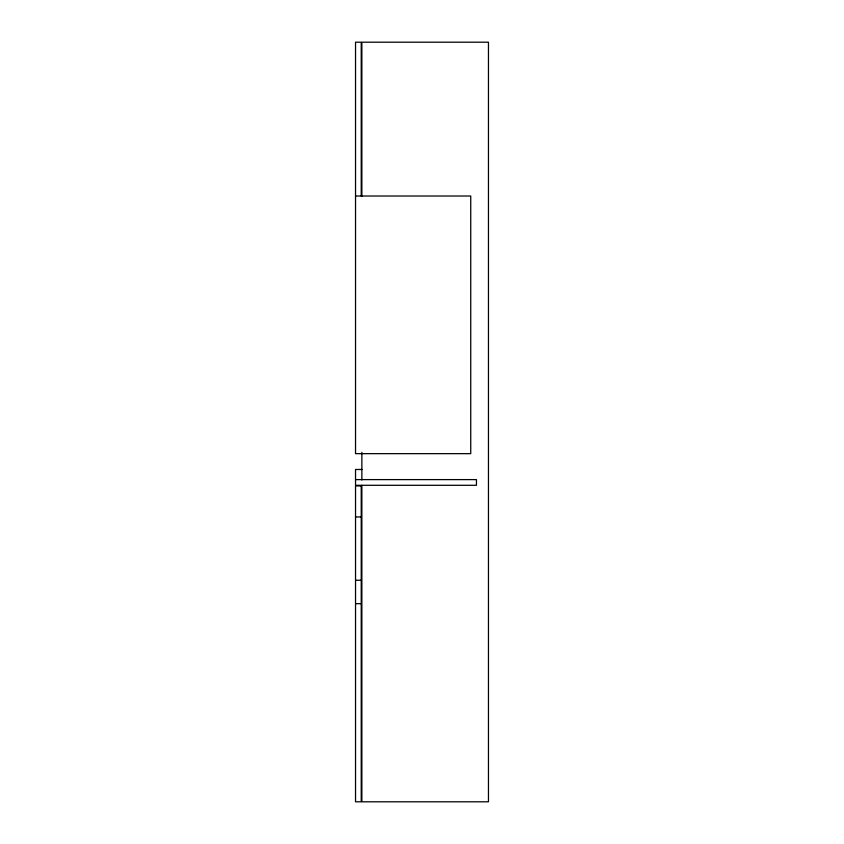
<?xml version="1.0" encoding="UTF-8"?>
<svg xmlns="http://www.w3.org/2000/svg" width="844" height="844" viewBox="0 0 844 844"><rect width="100%" height="100%" fill="white"/><g stroke="black" fill="none" stroke-linecap="round" stroke-linejoin="round"><path stroke-width="1.27" d="M355.535 196.019L470.741 196.019L470.741 453.65L355.535 453.65L355.535 42.2L361.232 42.2L361.232 196.093M362.065 469.475L355.535 469.475L355.535 485.3L476.438 485.3L476.438 479.603L355.535 479.603M355.535 516.95L361.232 516.95M355.535 580.25L361.232 580.25M355.535 603.671L361.232 603.671M361.865 196.494L361.865 42.2L488.465 42.2L488.465 801.8L361.865 801.8L361.865 485.3M361.865 452.331L361.865 480.025M361.232 485.933L355.535 485.933L355.535 801.8L361.232 801.8L361.232 485.933"/></g></svg>
